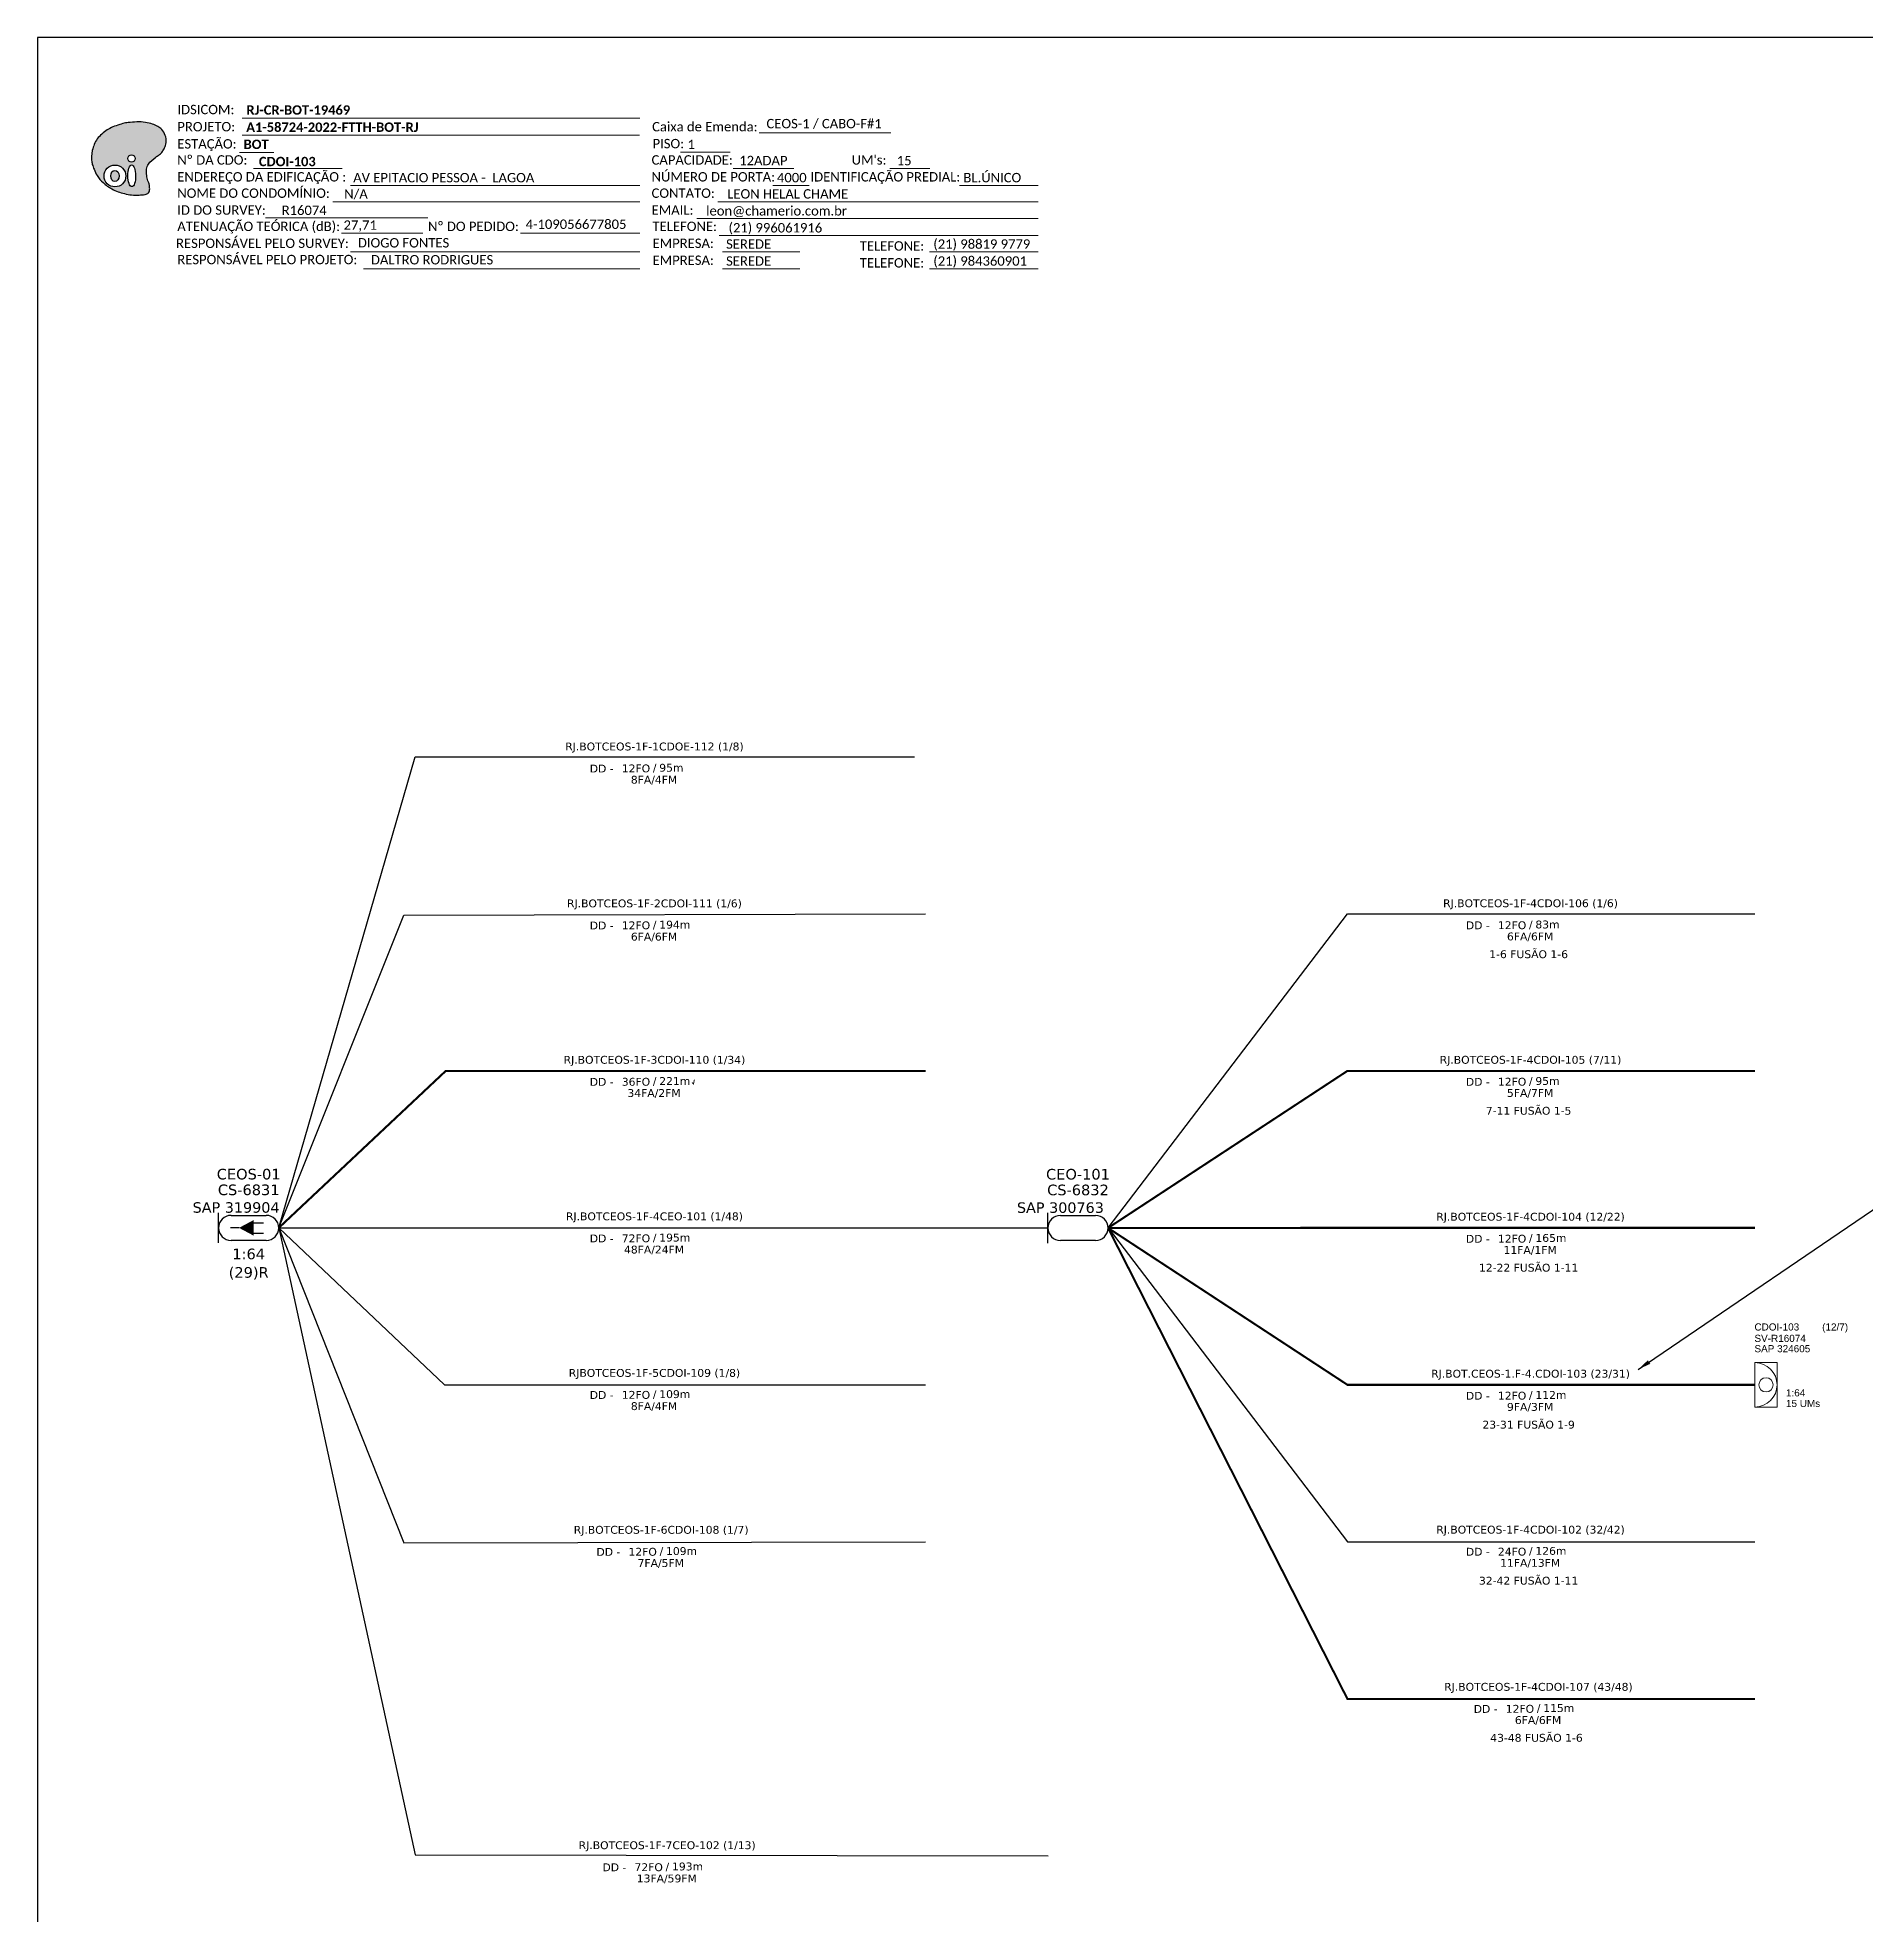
# Model space of a CAD drawing. Header units: metres. Extents: x -1286 to 457, y -500 to 94.
# Drawn here: x -1286.1 to -936.7, y -264.5 to 94.2 of the extents above; entities that cross this region are included whole.
import ezdxf
from ezdxf.enums import TextEntityAlignment as Align

# ---------------------------------------------------------------- set-up
doc = ezdxf.new("R2010")
doc.units = ezdxf.units.M
for name, color, linetype in [('0_AS BUILT ST', 1, 'Continuous'), ('20.4-CEO', 1, 'Continuous'), ('20.4-CEOS', 1, 'Continuous'), ('CD a instalar', 1, 'Continuous')]:
    doc.layers.add(name, color=color, linetype=linetype)
for name, color, linetype, lineweight in [("20.0-LEGENDA DOS CDO'S", 1, 'Continuous', 0), ('20.1-CDO_INTERIOR', 1, 'Continuous', 0), ('40.1-ETIQUETAS', 1, 'Continuous', 20)]:
    doc.layers.add(name, color=color, linetype=linetype, lineweight=lineweight)
doc.styles.add('ARIAL', font='arial.ttf')
doc.styles.add('siredit', font='verdana.ttf')
doc.styles.add('WMF-Calibri0', font='calibri.ttf')
doc.styles.add('WMF-Calibri1', font='calibrib.ttf')
doc.dimstyles.new('ISO-25', dxfattribs={"dimtxt": 2.5, "dimasz": 2.5, "dimexe": 1.25, "dimexo": 0.625, "dimtad": 1, "dimtxsty": 'Standard', "dimcen": 2.5, "dimadec": 0, "dimazin": 0, "dimtfac": 1, "dimtmove": 0, "dimatfit": 3, "dimfxl": 0, "dimarcsym": 0})

# ---------------------------------------------------------------- blocks, each defined once
blk = doc.blocks.new('OI')
h = blk.add_hatch(color=40)
edge = h.paths.add_edge_path()
edge.add_spline(control_points=[(4.35, -0.67), (3.92, -0.99), (3.26, -1.5), (2.81, -2.59), (2.9, -3.5), (3.06, -4.27), (3.31, -4.85), (3.37, -5.39), (3.4, -5.88), (3.2, -6.4), (2.54, -6.61), (1.65, -6.63), (0.55, -6.67), (-0.56, -6.42), (-1.61, -6.14), (-2.77, -5.61), (-3.92, -4.77), (-4.89, -3.7), (-5.34, -2.65), (-5.6, -1.94), (-5.85, -0.96), (-5.71, 0.47), (-5.1, 2.02), (-4.14, 3.02), (-3.3, 3.61), (-2.37, 4.16), (-1.36, 4.44), (-0.56, 4.7), (0.79, 4.85), (2.24, 4.97), (3.79, 4.57), (4.67, 4.21), (5.44, 3.65), (5.76, 2.99), (6.03, 2.21), (6.01, 1.46), (5.72, 0.64), (5.31, 0.08), (4.88, -0.38), (4.51, -0.55), (4.35, -0.67)], knot_values=[0, 0, 0, 0, 1.60434, 2.417191, 3.427595, 4.282808, 4.776746, 5.304182, 5.888771, 6.258406, 6.858137, 7.79129, 8.986195, 10.124242, 11.187857, 12.242908, 13.953784, 15.414161, 16.515391, 17.349188, 17.675853, 19.552021, 21.515531, 22.568638, 23.63245, 24.621084, 25.782718, 26.745347, 27.142653, 29.870543, 31.004649, 31.921532, 32.709589, 33.801391, 34.042471, 35.192333, 35.971461, 36.628871, 37.254359, 37.836911, 37.836911, 37.836911, 37.836911], degree=3, periodic=0)
h.paths.add_polyline_path([(1.13, -0.87, -1), (-0.04, -0.87, -1)], flags=16)
edge = h.paths.add_edge_path(flags=16)
edge.add_ellipse((0.56, -3.59), major_axis=(-0.02, 1.71), ratio=0.361305, start_angle=0, end_angle=360)
h.paths.add_polyline_path([(-0.36, -3.62, -1), (-3.8, -3.62, -1)], flags=16)
edge = h.paths.add_edge_path(flags=0)
edge.add_ellipse((-2.08, -3.62), major_axis=(0, 0.885), ratio=0.758294, start_angle=0, end_angle=360)
at = {"color": 40}
for centre, radius in [((-2.08, -3.62), 1.72), ((0.54, -0.87), 0.587)]:
    blk.add_circle(centre, radius, dxfattribs=at)
blk.add_ellipse((-2.08, -3.62), major_axis=(0, 0.885), ratio=0.758294, start_param=-3.141592653589792, end_param=3.141592653589792, dxfattribs=at)
blk.add_ellipse((0.56, -3.59), major_axis=(-0.02, 1.71), ratio=0.361305, dxfattribs=at)
at = {"color": 40, "start_tangent": (-0.800898, -0.598801), "end_tangent": (-0.800898, -0.598801)}
blk.add_spline([(4.35, -0.67), (3.2, -1.78), (2.9, -2.54), (2.92, -3.55), (3.12, -4.38), (3.28, -4.85), (3.37, -5.37), (3.35, -5.95), (3.2, -6.29), (2.66, -6.55), (1.73, -6.63), (0.54, -6.62), (-0.58, -6.41), (-1.6, -6.11), (-2.56, -5.67), (-3.95, -4.67), (-4.89, -3.56), (-5.37, -2.56), (-5.64, -1.78), (-5.72, -1.46), (-5.63, 0.42), (-4.84, 2.22), (-4.13, 2.99), (-3.27, 3.62), (-2.4, 4.09), (-1.3, 4.47), (-0.37, 4.72), (0.02, 4.77), (2.75, 4.8), (3.85, 4.53), (4.69, 4.16), (5.31, 3.68), (5.85, 2.73), (5.93, 2.5), (5.94, 1.35), (5.67, 0.62), (5.29, 0.08), (4.84, -0.36), (4.35, -0.67)], degree=3, dxfattribs=at)
blk = doc.blocks.new('CEOS_UN_SC')
at = {"layer": '20.4-CEOS', "color": 0}
for p, q in [((-9.11, 2.39), (-2.39, 2.39)), ((-2.39, -2.39), (-9.11, -2.39))]:
    blk.add_line(p, q, dxfattribs=at)
for points in [[(-11.5, -2.89), (-11.5, 2.89)], [(-7.6, 0), (-9.22, 0)], [(-4.96, 0.95), (-2.92, 0.95)], [(-4.96, -1.04), (-2.92, -1.04)]]:
    blk.add_lwpolyline(points, dxfattribs=at)
blk.add_lwpolyline([(-7.6, 0, 0, 2.95, 0), (-4.83, 0, 2.95, 2.95, 0)], format="xyseb", dxfattribs=at)
for centre, start, end in [((-9.11, 0), 90, 270), ((-2.39, 0), 270, 90)]:
    blk.add_arc(centre, 2.39, start, end, dxfattribs=at)
at = {"layer": '20.4-CEOS', "color": 7, "style": 'siredit'}
for tag, height, p in [('NOME?', 2.03, (-5.75, 10.27)), ('LOCAL?', 2.03, (-5.75, 7.27)), ('TIPO?', 2, (-8.17, 3.89))]:
    blk.add_attdef(tag, text='', height=height, dxfattribs=at).set_placement(p, align=Align.MIDDLE_CENTER)
for tag, p in [('RACIO_SPLITAGEM', (-5.75, -3.97)), ('FIBRAS_RESERVA', (-5.75, -7.51))]:
    blk.add_attdef(tag, text='', height=2.03, dxfattribs=at).set_placement(p, align=Align.TOP_CENTER)
blk = doc.blocks.new('ETIQUETA_RS5F')
at = {"layer": '40.1-ETIQUETAS', "color": 0, "style": 'siredit'}
blk.add_text('/', height=1.5, dxfattribs=at).set_placement((1.58, -1.95), align=Align.MIDDLE_RIGHT)
for tag, p in [('ETIQUETA_R_PRIMARIA', (1.21, 4.1)), ('ETIQUETA_R_SECUNDARIA', (1.21, 2.1)), ('F_ATIVAS/F_MORTAS', (1.14, -4.24))]:
    blk.add_attdef(tag, text='', height=1.5, dxfattribs=at).set_placement(p, align=Align.MIDDLE_CENTER)
for tag, p in [('TIPO_CABO', (-6.58, -2.12)), ('CAP_CABO', (0.4, -2.09))]:
    blk.add_attdef(tag, text='', height=1.5, dxfattribs=at).set_placement(p, align=Align.MIDDLE_RIGHT)
blk.add_attdef('METROS', text='', height=1.5, dxfattribs=at).set_placement((2.14, -1.95), align=Align.MIDDLE_LEFT)
for tag, p in [('FUSÃO_1', (0.85, -8.39)), ('FUSÃO_2', (0.85, -10.6)), ('FUSÃO_3', (0.85, -12.93)), ('FUSÃO_4', (0.85, -15.14)), ('FUSÃO_5', (0.85, -17.16))]:
    blk.add_attdef(tag, text='', height=1.5, dxfattribs=at).set_placement(p, align=Align.CENTER)
blk = doc.blocks.new('CEO_UN')
at = {"layer": '20.4-CEO', "color": 0}
for p, q in [((-9.11, 2.39), (-2.39, 2.39)), ((-2.39, -2.39), (-9.11, -2.39))]:
    blk.add_line(p, q, dxfattribs=at)
blk.add_lwpolyline([(-11.5, -2.89), (-11.5, 2.89)], dxfattribs=at)
for centre, start, end in [((-9.11, 0), 90, 270), ((-2.39, 0), 270, 90)]:
    blk.add_arc(centre, 2.39, start, end, dxfattribs=at)
at = {"layer": '20.4-CEO', "color": 7, "style": 'siredit'}
for tag, height, p in [('NOME?', 2.03, (-5.75, 10.27)), ('LOCAL?', 2.03, (-5.75, 7.27)), ('TIPO?', 2, (-9.11, 3.89))]:
    blk.add_attdef(tag, text='', height=height, dxfattribs=at).set_placement(p, align=Align.MIDDLE_CENTER)
blk.add_attdef('FIBRAS_RESERVA', text='', height=2.03, dxfattribs=at).set_placement((-5.75, -3.97), align=Align.TOP_CENTER)

msp = doc.modelspace()

# ---------------------------------------------------------------- linework, layer by layer
msp.add_lwpolyline([(-1286.07, -499.81), (-445.07, -499.81), (-445.07, 94.19), (-1286.07, 94.19)], close=True)
at = {"color": 7, "lineweight": 0}
for points in [[(-1246.97, 75.52), (-1171.01, 75.52)], [(-1246.94, 78.79), (-1170.96, 78.79)], [(-1148.15, 76.01), (-1123.01, 76.01)], [(-1247.47, 72.24), (-1240.92, 72.24)], [(-1163.19, 72.28), (-1153.71, 72.28)], [(-1244.81, 69.17), (-1227.84, 69.17)], [(-1153.14, 69.17), (-1141.52, 69.17)], [(-1123.2, 69.17), (-1115.53, 69.17)], [(-1226.24, 65.93), (-1170.98, 65.93)], [(-1145.56, 65.93), (-1138.61, 65.93)], [(-1109.86, 65.93), (-1094.82, 65.93)], [(-1229.65, 62.82), (-1170.98, 62.82)], [(-1156.02, 62.82), (-1094.8, 62.82)], [(-1242.49, 59.75), (-1211.44, 59.75)], [(-1160.06, 59.58), (-1094.8, 59.58)], [(-1227.96, 56.79), (-1212.45, 56.79)], [(-1193.73, 56.79), (-1170.96, 56.79)], [(-1155.78, 56.34), (-1094.8, 56.34)], [(-1226.24, 53.23), (-1170.98, 53.23)], [(-1155.17, 53.23), (-1140.37, 53.23)], [(-1115.57, 53.23), (-1094.8, 53.23)], [(-1223.75, 49.99), (-1170.98, 49.99)], [(-1155.17, 49.99), (-1140.37, 49.99)], [(-1115.57, 49.99), (-1094.8, 49.99)]]:
    msp.add_lwpolyline(points, dxfattribs=at)
at = {"layer": '0_AS BUILT ST', "color": 7, "const_width": 0.179}
msp.add_lwpolyline([(-1160.99, -105.52), (-1160.7, -105.82), (-1160.52, -104.96)], dxfattribs=at)
at = {"layer": '20.1-CDO_INTERIOR', "color": 1, "lineweight": 18}
msp.add_lwpolyline([(-953.59, -167.55), (-953.59, -159.05), (-957.84, -159.05), (-957.84, -167.55)], close=True, dxfattribs=at)
msp.add_circle((-955.71, -163.3), 1.36, dxfattribs=at)
msp.add_arc((-957.84, -163.3), 4.25, 270, 90, dxfattribs=at)
at = {"layer": 'CD a instalar', "color": 7, "linetype": 'Continuous'}
for points in [[(-1239.96, -133.3), (-1213.88, -43.3), (-1118.46, -43.3)], [(-1239.96, -133.3), (-1216.09, -73.52), (-1116.33, -73.3)], [(-1081.46, -133.32), (-1035.71, -73.3), (-957.84, -73.3)], [(-1239.96, -133.3), (-1092.96, -133.32)], [(-1239.96, -133.3), (-1208.27, -163.3), (-1116.33, -163.3)], [(-1239.96, -133.3), (-1216.09, -193.52), (-1116.33, -193.3)], [(-1239.96, -133.3), (-1213.88, -253.13), (-1092.91, -253.34)], [(-1081.46, -133.32), (-1035.71, -193.3), (-957.84, -193.3)]]:
    msp.add_lwpolyline(points, dxfattribs=at)
at = {"layer": 'CD a instalar', "color": 7, "linetype": 'Continuous', "const_width": 0.4}
for points in [[(-1239.96, -133.3), (-1208.04, -103.3), (-1116.33, -103.3)], [(-1081.46, -133.32), (-1035.71, -103.3), (-957.84, -103.3)], [(-1081.46, -133.32), (-1035.71, -133.3), (-957.84, -133.3)], [(-1081.46, -133.32), (-1035.71, -223.33), (-957.84, -223.33)]]:
    msp.add_lwpolyline(points, dxfattribs=at)
at = {"layer": 'CD a instalar', "color": 5, "linetype": 'Continuous', "const_width": 0.4}
msp.add_lwpolyline([(-1081.46, -133.32), (-1035.71, -163.3), (-957.84, -163.3)], dxfattribs=at)

# ---------------------------------------------------------------- block references
at = {"color": 7, "xscale": 1.213923925163967, "yscale": 1.213923925163967, "zscale": 1.213923925163967, "rotation": 0.1532896023949059}
msp.add_blockref('OI', (-1268.76, 72.14), dxfattribs=at)
at = {"layer": '20.4-CEO', "color": 7}
ref = msp.add_blockref('CEO_UN', (-1081.46, -133.32), dxfattribs=at)
ref.add_attrib('NOME?', 'CEO-101', dxfattribs={"color": 0, "height": 2.028, "style": 'siredit'}).set_placement((-1087.21, -123.05), align=Align.MIDDLE_CENTER)
ref.add_attrib('LOCAL?', 'CS-6832', dxfattribs={"color": 0, "height": 2.028, "style": 'siredit'}).set_placement((-1087.21, -126.05), align=Align.MIDDLE_CENTER)
ref.add_attrib('TIPO?', 'SAP 300763', dxfattribs={"color": 0, "height": 2, "style": 'siredit'}).set_placement((-1090.57, -129.43), align=Align.MIDDLE_CENTER)
at = {"layer": '20.4-CEOS', "color": 7}
ref = msp.add_blockref('CEOS_UN_SC', (-1239.96, -133.3), dxfattribs=at)
ref.add_attrib('NOME?', 'CEOS-01', dxfattribs={"color": 0, "height": 2.028, "style": 'siredit'}).set_placement((-1245.71, -123.03), align=Align.MIDDLE_CENTER)
ref.add_attrib('LOCAL?', 'CS-6831', dxfattribs={"color": 8, "height": 2.028, "style": 'siredit'}).set_placement((-1245.71, -126.03), align=Align.MIDDLE_CENTER)
ref.add_attrib('TIPO?', 'SAP 319904', dxfattribs={"color": 0, "height": 2, "style": 'siredit'}).set_placement((-1248.12, -129.4), align=Align.MIDDLE_CENTER)
ref.add_attrib('RACIO_SPLITAGEM', '1:64', dxfattribs={"color": 0, "height": 2.028, "style": 'siredit'}).set_placement((-1245.71, -137.27), align=Align.TOP_CENTER)
ref.add_attrib('FIBRAS_RESERVA', '(29)R', dxfattribs={"color": 8, "height": 2.028, "style": 'siredit'}).set_placement((-1245.71, -140.8), align=Align.TOP_CENTER)
at = {"layer": '40.1-ETIQUETAS', "color": 7}
ref = msp.add_blockref('ETIQUETA_RS5F', (-1169.35, -43.4), dxfattribs=at)
ref.add_attrib('ETIQUETA_R_SECUNDARIA', 'RJ.BOTCEOS-1F-1CDOE-112 (1/8)', dxfattribs={"color": 0, "height": 1.5, "style": 'siredit'}).set_placement((-1168.16, -41.3), align=Align.MIDDLE_CENTER)
ref.add_attrib('TIPO_CABO', 'DD -', dxfattribs={"color": 0, "height": 1.5, "style": 'siredit'}).set_placement((-1175.96, -45.52), align=Align.MIDDLE_RIGHT)
ref.add_attrib('CAP_CABO', '12FO', dxfattribs={"color": 0, "height": 1.5, "style": 'siredit'}).set_placement((-1168.98, -45.49), align=Align.MIDDLE_RIGHT)
ref.add_attrib('METROS', '95m', dxfattribs={"color": 0, "height": 1.5, "style": 'siredit'}).set_placement((-1167.24, -45.36), align=Align.MIDDLE_LEFT)
ref.add_attrib('F_ATIVAS/F_MORTAS', '8FA/4FM', dxfattribs={"color": 0, "height": 1.5, "style": 'siredit'}).set_placement((-1168.24, -47.65), align=Align.MIDDLE_CENTER)
ref = msp.add_blockref('ETIQUETA_RS5F', (-1169.35, -73.39), dxfattribs=at)
ref.add_attrib('ETIQUETA_R_SECUNDARIA', 'RJ.BOTCEOS-1F-2CDOI-111 (1/6)', dxfattribs={"color": 0, "height": 1.5, "style": 'siredit'}).set_placement((-1168.16, -71.29), align=Align.MIDDLE_CENTER)
ref.add_attrib('TIPO_CABO', 'DD -', dxfattribs={"color": 0, "height": 1.5, "style": 'siredit'}).set_placement((-1175.96, -75.51), align=Align.MIDDLE_RIGHT)
ref.add_attrib('CAP_CABO', '12FO', dxfattribs={"color": 0, "height": 1.5, "style": 'siredit'}).set_placement((-1168.98, -75.48), align=Align.MIDDLE_RIGHT)
ref.add_attrib('METROS', '194m', dxfattribs={"color": 0, "height": 1.5, "style": 'siredit'}).set_placement((-1167.24, -75.35), align=Align.MIDDLE_LEFT)
ref.add_attrib('F_ATIVAS/F_MORTAS', '6FA/6FM', dxfattribs={"color": 0, "height": 1.5, "style": 'siredit'}).set_placement((-1168.24, -77.64), align=Align.MIDDLE_CENTER)
ref = msp.add_blockref('ETIQUETA_RS5F', (-1001.9, -73.36), dxfattribs=at)
ref.add_attrib('ETIQUETA_R_SECUNDARIA', 'RJ.BOTCEOS-1F-4CDOI-106 (1/6)', dxfattribs={"color": 0, "height": 1.5, "style": 'siredit'}).set_placement((-1000.72, -71.26), align=Align.MIDDLE_CENTER)
ref.add_attrib('TIPO_CABO', 'DD -', dxfattribs={"color": 0, "height": 1.5, "style": 'siredit'}).set_placement((-1008.51, -75.48), align=Align.MIDDLE_RIGHT)
ref.add_attrib('CAP_CABO', '12FO', dxfattribs={"color": 0, "height": 1.5, "style": 'siredit'}).set_placement((-1001.53, -75.46), align=Align.MIDDLE_RIGHT)
ref.add_attrib('METROS', '83m', dxfattribs={"color": 0, "height": 1.5, "style": 'siredit'}).set_placement((-999.79, -75.32), align=Align.MIDDLE_LEFT)
ref.add_attrib('F_ATIVAS/F_MORTAS', '6FA/6FM', dxfattribs={"color": 0, "height": 1.5, "style": 'siredit'}).set_placement((-1000.79, -77.61), align=Align.MIDDLE_CENTER)
ref.add_attrib('FUSÃO_1', '1-6 FUSÃO 1-6', dxfattribs={"color": 0, "height": 1.5, "style": 'siredit'}).set_placement((-1001.08, -81.75), align=Align.CENTER)
ref = msp.add_blockref('ETIQUETA_RS5F', (-1169.35, -103.29), dxfattribs=at)
ref.add_attrib('ETIQUETA_R_SECUNDARIA', 'RJ.BOTCEOS-1F-3CDOI-110 (1/34)', dxfattribs={"color": 0, "height": 1.5, "style": 'siredit'}).set_placement((-1168.16, -101.18), align=Align.MIDDLE_CENTER)
ref.add_attrib('TIPO_CABO', 'DD -', dxfattribs={"color": 0, "height": 1.5, "style": 'siredit'}).set_placement((-1175.96, -105.4), align=Align.MIDDLE_RIGHT)
ref.add_attrib('CAP_CABO', '36FO', dxfattribs={"color": 0, "height": 1.5, "style": 'siredit'}).set_placement((-1168.98, -105.38), align=Align.MIDDLE_RIGHT)
ref.add_attrib('METROS', '221m', dxfattribs={"color": 0, "height": 1.5, "style": 'siredit'}).set_placement((-1167.24, -105.24), align=Align.MIDDLE_LEFT)
ref.add_attrib('F_ATIVAS/F_MORTAS', '34FA/2FM', dxfattribs={"color": 0, "height": 1.5, "style": 'siredit'}).set_placement((-1168.24, -107.53), align=Align.MIDDLE_CENTER)
ref = msp.add_blockref('ETIQUETA_RS5F', (-1001.9, -103.28), dxfattribs=at)
ref.add_attrib('ETIQUETA_R_SECUNDARIA', 'RJ.BOTCEOS-1F-4CDOI-105 (7/11)', dxfattribs={"color": 0, "height": 1.5, "style": 'siredit'}).set_placement((-1000.72, -101.18), align=Align.MIDDLE_CENTER)
ref.add_attrib('TIPO_CABO', 'DD -', dxfattribs={"color": 0, "height": 1.5, "style": 'siredit'}).set_placement((-1008.51, -105.39), align=Align.MIDDLE_RIGHT)
ref.add_attrib('CAP_CABO', '12FO', dxfattribs={"color": 0, "height": 1.5, "style": 'siredit'}).set_placement((-1001.53, -105.37), align=Align.MIDDLE_RIGHT)
ref.add_attrib('METROS', '95m', dxfattribs={"color": 0, "height": 1.5, "style": 'siredit'}).set_placement((-999.79, -105.23), align=Align.MIDDLE_LEFT)
ref.add_attrib('F_ATIVAS/F_MORTAS', '5FA/7FM', dxfattribs={"color": 0, "height": 1.5, "style": 'siredit'}).set_placement((-1000.79, -107.52), align=Align.MIDDLE_CENTER)
ref.add_attrib('FUSÃO_1', '7-11 FUSÃO 1-5', dxfattribs={"color": 0, "height": 1.5, "style": 'siredit'}).set_placement((-1001.08, -111.67), align=Align.CENTER)
ref = msp.add_blockref('ETIQUETA_RS5F', (-1169.35, -133.2), dxfattribs=at)
ref.add_attrib('ETIQUETA_R_SECUNDARIA', 'RJ.BOTCEOS-1F-4CEO-101 (1/48)', dxfattribs={"color": 0, "height": 1.5, "style": 'siredit'}).set_placement((-1168.16, -131.1), align=Align.MIDDLE_CENTER)
ref.add_attrib('TIPO_CABO', 'DD -', dxfattribs={"color": 0, "height": 1.5, "style": 'siredit'}).set_placement((-1175.96, -135.32), align=Align.MIDDLE_RIGHT)
ref.add_attrib('CAP_CABO', '72FO', dxfattribs={"color": 0, "height": 1.5, "style": 'siredit'}).set_placement((-1168.98, -135.3), align=Align.MIDDLE_RIGHT)
ref.add_attrib('METROS', '195m', dxfattribs={"color": 0, "height": 1.5, "style": 'siredit'}).set_placement((-1167.24, -135.16), align=Align.MIDDLE_LEFT)
ref.add_attrib('F_ATIVAS/F_MORTAS', '48FA/24FM', dxfattribs={"color": 0, "height": 1.5, "style": 'siredit'}).set_placement((-1168.24, -137.45), align=Align.MIDDLE_CENTER)
ref = msp.add_blockref('ETIQUETA_RS5F', (-1001.9, -133.28), dxfattribs=at)
ref.add_attrib('ETIQUETA_R_SECUNDARIA', 'RJ.BOTCEOS-1F-4CDOI-104 (12/22)', dxfattribs={"color": 0, "height": 1.5, "style": 'siredit'}).set_placement((-1000.72, -131.17), align=Align.MIDDLE_CENTER)
ref.add_attrib('TIPO_CABO', 'DD -', dxfattribs={"color": 0, "height": 1.5, "style": 'siredit'}).set_placement((-1008.51, -135.39), align=Align.MIDDLE_RIGHT)
ref.add_attrib('CAP_CABO', '12FO', dxfattribs={"color": 0, "height": 1.5, "style": 'siredit'}).set_placement((-1001.53, -135.37), align=Align.MIDDLE_RIGHT)
ref.add_attrib('METROS', '165m', dxfattribs={"color": 0, "height": 1.5, "style": 'siredit'}).set_placement((-999.79, -135.23), align=Align.MIDDLE_LEFT)
ref.add_attrib('F_ATIVAS/F_MORTAS', '11FA/1FM', dxfattribs={"color": 0, "height": 1.5, "style": 'siredit'}).set_placement((-1000.79, -137.52), align=Align.MIDDLE_CENTER)
ref.add_attrib('FUSÃO_1', '12-22 FUSÃO 1-11', dxfattribs={"color": 0, "height": 1.5, "style": 'siredit'}).set_placement((-1001.08, -141.66), align=Align.CENTER)
ref = msp.add_blockref('ETIQUETA_RS5F', (-1169.35, -163.13), dxfattribs=at)
ref.add_attrib('ETIQUETA_R_SECUNDARIA', 'RJBOTCEOS-1F-5CDOI-109 (1/8)', dxfattribs={"color": 0, "height": 1.5, "style": 'siredit'}).set_placement((-1168.16, -161.02), align=Align.MIDDLE_CENTER)
ref.add_attrib('TIPO_CABO', 'DD -', dxfattribs={"color": 0, "height": 1.5, "style": 'siredit'}).set_placement((-1175.96, -165.24), align=Align.MIDDLE_RIGHT)
ref.add_attrib('CAP_CABO', '12FO', dxfattribs={"color": 0, "height": 1.5, "style": 'siredit'}).set_placement((-1168.98, -165.22), align=Align.MIDDLE_RIGHT)
ref.add_attrib('METROS', '109m', dxfattribs={"color": 0, "height": 1.5, "style": 'siredit'}).set_placement((-1167.24, -165.08), align=Align.MIDDLE_LEFT)
ref.add_attrib('F_ATIVAS/F_MORTAS', '8FA/4FM', dxfattribs={"color": 0, "height": 1.5, "style": 'siredit'}).set_placement((-1168.24, -167.37), align=Align.MIDDLE_CENTER)
ref = msp.add_blockref('ETIQUETA_RS5F', (-1168.06, -193.12), dxfattribs=at)
ref.add_attrib('ETIQUETA_R_SECUNDARIA', 'RJ.BOTCEOS-1F-6CDOI-108 (1/7)', dxfattribs={"color": 0, "height": 1.5, "style": 'siredit'}).set_placement((-1166.88, -191.01), align=Align.MIDDLE_CENTER)
ref.add_attrib('TIPO_CABO', 'DD -', dxfattribs={"color": 0, "height": 1.5, "style": 'siredit'}).set_placement((-1174.68, -195.23), align=Align.MIDDLE_RIGHT)
ref.add_attrib('CAP_CABO', '12FO', dxfattribs={"color": 0, "height": 1.5, "style": 'siredit'}).set_placement((-1167.7, -195.21), align=Align.MIDDLE_RIGHT)
ref.add_attrib('METROS', '109m', dxfattribs={"color": 0, "height": 1.5, "style": 'siredit'}).set_placement((-1165.95, -195.07), align=Align.MIDDLE_LEFT)
ref.add_attrib('F_ATIVAS/F_MORTAS', '7FA/5FM', dxfattribs={"color": 0, "height": 1.5, "style": 'siredit'}).set_placement((-1166.95, -197.36), align=Align.MIDDLE_CENTER)
ref = msp.add_blockref('ETIQUETA_RS5F', (-1001.9, -193.09), dxfattribs=at)
ref.add_attrib('ETIQUETA_R_SECUNDARIA', 'RJ.BOTCEOS-1F-4CDOI-102 (32/42)', dxfattribs={"color": 0, "height": 1.5, "style": 'siredit'}).set_placement((-1000.72, -190.98), align=Align.MIDDLE_CENTER)
ref.add_attrib('TIPO_CABO', 'DD -', dxfattribs={"color": 0, "height": 1.5, "style": 'siredit'}).set_placement((-1008.51, -195.2), align=Align.MIDDLE_RIGHT)
ref.add_attrib('CAP_CABO', '24FO', dxfattribs={"color": 0, "height": 1.5, "style": 'siredit'}).set_placement((-1001.53, -195.18), align=Align.MIDDLE_RIGHT)
ref.add_attrib('METROS', '126m', dxfattribs={"color": 0, "height": 1.5, "style": 'siredit'}).set_placement((-999.79, -195.04), align=Align.MIDDLE_LEFT)
ref.add_attrib('F_ATIVAS/F_MORTAS', '11FA/13FM', dxfattribs={"color": 0, "height": 1.5, "style": 'siredit'}).set_placement((-1000.79, -197.33), align=Align.MIDDLE_CENTER)
ref.add_attrib('FUSÃO_1', '32-42 FUSÃO 1-11', dxfattribs={"color": 0, "height": 1.5, "style": 'siredit'}).set_placement((-1001.08, -201.48), align=Align.CENTER)
ref = msp.add_blockref('ETIQUETA_RS5F', (-1000.4, -223.12), dxfattribs=at)
ref.add_attrib('ETIQUETA_R_SECUNDARIA', 'RJ.BOTCEOS-1F-4CDOI-107 (43/48)', dxfattribs={"color": 0, "height": 1.5, "style": 'siredit'}).set_placement((-999.21, -221.02), align=Align.MIDDLE_CENTER)
ref.add_attrib('TIPO_CABO', 'DD -', dxfattribs={"color": 0, "height": 1.5, "style": 'siredit'}).set_placement((-1007.01, -225.24), align=Align.MIDDLE_RIGHT)
ref.add_attrib('CAP_CABO', '12FO', dxfattribs={"color": 0, "height": 1.5, "style": 'siredit'}).set_placement((-1000.03, -225.22), align=Align.MIDDLE_RIGHT)
ref.add_attrib('METROS', '115m', dxfattribs={"color": 0, "height": 1.5, "style": 'siredit'}).set_placement((-998.28, -225.08), align=Align.MIDDLE_LEFT)
ref.add_attrib('F_ATIVAS/F_MORTAS', '6FA/6FM', dxfattribs={"color": 0, "height": 1.5, "style": 'siredit'}).set_placement((-999.28, -227.37), align=Align.MIDDLE_CENTER)
ref.add_attrib('FUSÃO_1', '43-48 FUSÃO 1-6', dxfattribs={"color": 0, "height": 1.5, "style": 'siredit'}).set_placement((-999.58, -231.51), align=Align.CENTER)
ref = msp.add_blockref('ETIQUETA_RS5F', (-1166.92, -253.4), dxfattribs=at)
ref.add_attrib('ETIQUETA_R_SECUNDARIA', 'RJ.BOTCEOS-1F-7CEO-102 (1/13)', dxfattribs={"color": 0, "height": 1.5, "style": 'siredit'}).set_placement((-1165.73, -251.29), align=Align.MIDDLE_CENTER)
ref.add_attrib('TIPO_CABO', 'DD -', dxfattribs={"color": 0, "height": 1.5, "style": 'siredit'}).set_placement((-1173.53, -255.51), align=Align.MIDDLE_RIGHT)
ref.add_attrib('CAP_CABO', '72FO', dxfattribs={"color": 0, "height": 1.5, "style": 'siredit'}).set_placement((-1166.55, -255.49), align=Align.MIDDLE_RIGHT)
ref.add_attrib('METROS', '193m', dxfattribs={"color": 0, "height": 1.5, "style": 'siredit'}).set_placement((-1164.8, -255.35), align=Align.MIDDLE_LEFT)
ref.add_attrib('F_ATIVAS/F_MORTAS', '13FA/59FM', dxfattribs={"color": 0, "height": 1.5, "style": 'siredit'}).set_placement((-1165.8, -257.64), align=Align.MIDDLE_CENTER)

# ---------------------------------------------------------------- texts
at = {"color": 7, "lineweight": 0, "style": 'WMF-Calibri0'}
for s, height, p in [('IDSICOM:', 1.793, (-1259.34, 79.54)), ('PROJETO:', 1.793, (-1259.34, 76.26)), ('Caixa de Emenda:', 1.7927, (-1168.6, 76.26)), ('ESTAÇÃO:', 1.793, (-1259.36, 72.98)), ('Nº DA CDO:', 1.793, (-1259.36, 69.91)), ('PISO:', 1.793, (-1168.53, 73.03)), ("UM's:", 1.793, (-1130.47, 69.91)), ('ENDEREÇO DA EDIFICAÇÃO :', 1.7927, (-1259.36, 66.68)), ('CAPACIDADE:', 1.7927, (-1168.71, 69.91)), ('NÚMERO DE PORTA:', 1.7927, (-1168.71, 66.68)), ('IDENTIFICAÇÃO PREDIAL:', 1.7927, (-1138.34, 66.68)), ('NOME DO CONDOMÍNIO:', 1.7927, (-1259.36, 63.56)), ('CONTATO:', 1.793, (-1168.71, 63.56)), ('ID DO SURVEY:', 1.7927, (-1259.36, 60.33)), ('EMAIL:', 1.793, (-1168.71, 60.33)), ('ATENUAÇÃO TEÓRICA (dB):', 1.7927, (-1259.36, 57.21)), ('Nº DO PEDIDO:', 1.7927, (-1211.44, 57.21)), ('TELEFONE:', 1.793, (-1168.53, 57.21)), ('RESPONSÁVEL PELO SURVEY:', 1.7927, (-1259.6, 53.98)), ('EMPRESA:', 1.793, (-1168.53, 53.98)), ('TELEFONE:', 1.793, (-1128.93, 53.47)), ('RESPONSÁVEL PELO PROJETO:', 1.7927, (-1259.36, 50.87)), ('EMPRESA:', 1.793, (-1168.53, 50.74)), ('TELEFONE:', 1.793, (-1128.93, 50.24))]:
    msp.add_text(s, height=height, dxfattribs=at).set_placement(p)
at = {"color": 7}
for s, height, style, p in [('RJ-CR-BOT-19469', 1.7927, 'WMF-Calibri1', (-1246.14, 79.45)), ('A1-58724-2022-FTTH-BOT-RJ', 1.7927, 'WMF-Calibri1', (-1246.18, 76.17)), ('CEOS-1 / CABO-F#1', 1.7927, 'WMF-Calibri0', (-1146.75, 76.85)), ('BOT', 1.793, 'WMF-Calibri1', (-1246.68, 72.89)), ('1', 1.79, 'WMF-Calibri0', (-1161.84, 72.88)), ('AV EPITACIO PESSOA -  LAGOA', 1.7927, 'WMF-Calibri0', (-1225.73, 66.52)), ('12ADAP', 1.793, 'WMF-Calibri0', (-1151.96, 69.79)), ('4000', 1.793, 'WMF-Calibri0', (-1144.74, 66.53)), ('15', 1.793, 'WMF-Calibri0', (-1121.85, 69.77)), ('BL.ÚNICO', 1.793, 'WMF-Calibri0', (-1109.1, 66.53)), ('N/A', 1.793, 'WMF-Calibri0', (-1227.45, 63.39)), ('LEON HELAL CHAME', 1.7927, 'WMF-Calibri0', (-1154.25, 63.42)), ('R16074', 1.793, 'WMF-Calibri0', (-1239.4, 60.28)), ('leon@chamerio.com.br', 1.7927, 'WMF-Calibri0', (-1158.28, 60.18)), ('27,71', 1.793, 'WMF-Calibri0', (-1227.58, 57.45)), ('4-109056677805', 1.7927, 'WMF-Calibri0', (-1192.78, 57.62)), ('(21) 996061916', 1.7927, 'WMF-Calibri0', (-1154, 56.94)), ('DIOGO FONTES', 1.7927, 'WMF-Calibri0', (-1224.84, 54.07)), ('SEREDE', 1.793, 'WMF-Calibri0', (-1154.47, 53.83)), ('(21) 98819 9779', 1.7927, 'WMF-Calibri0', (-1114.86, 53.83)), ('DALTRO RODRIGUES', 1.7927, 'WMF-Calibri0', (-1222.35, 50.83)), ('SEREDE', 1.793, 'WMF-Calibri0', (-1154.47, 50.59)), ('(21) 984360901', 1.7927, 'WMF-Calibri0', (-1114.86, 50.59))]:
    msp.add_text(s, height=height, dxfattribs=dict(at, style=style)).set_placement(p)
at = {"color": 7, "style": 'WMF-Calibri1'}
msp.add_text('CDOI-103', height=1.793, dxfattribs=at).set_placement((-1238.33, 69.6), align=Align.CENTER)
at = {"layer": "20.0-LEGENDA DOS CDO'S", "color": 1, "style": 'ARIAL'}
for s, p in [('CDOI-103', (-957.92, -152.92)), ('SV-R16074', (-957.92, -155.1)), ('SAP 324605', (-957.92, -157.07)), ('1:64', (-951.9, -165.51)), ('15 UMs', (-951.9, -167.54))]:
    msp.add_text(s, height=1.36, dxfattribs=at).set_placement(p)
msp.add_text('(12/7)', height=1.36, dxfattribs=at).set_placement((-942.5, -152.92), align=Align.CENTER)
at = {"layer": '40.1-ETIQUETAS', "color": 5, "style": 'siredit'}
for s, p in [('RJ.BOT.CEOS-1.F-4.CDOI-103 (23/31)', (-1000.72, -161.17)), ('9FA/3FM', (-1000.79, -167.52))]:
    msp.add_text(s, height=1.5, dxfattribs=at).set_placement(p, align=Align.MIDDLE_CENTER)
at = {"layer": '40.1-ETIQUETAS', "color": 7, "style": 'siredit'}
for s, p in [('DD -', (-1008.51, -165.39)), ('12FO', (-1001.53, -165.37)), ('/', (-1000.32, -165.23))]:
    msp.add_text(s, height=1.5, dxfattribs=at).set_placement(p, align=Align.MIDDLE_RIGHT)
msp.add_text('112m', height=1.5, dxfattribs=at).set_placement((-999.79, -165.23), align=Align.MIDDLE_LEFT)
at = {"layer": '40.1-ETIQUETAS', "color": 5, "style": 'siredit'}
msp.add_text('23-31 FUSÃO 1-9', height=1.5, dxfattribs=at).set_placement((-1001.08, -171.66), align=Align.CENTER)

# ---------------------------------------------------------------- leaders
at = {"color": 1}
msp.add_leader([(-980.13, -160.35), (-924.63, -122.62)], dimstyle='ISO-25', override={"dimgap": 0.625, "dimtad": 0}, dxfattribs=at)

doc.saveas('drawing.dxf')
